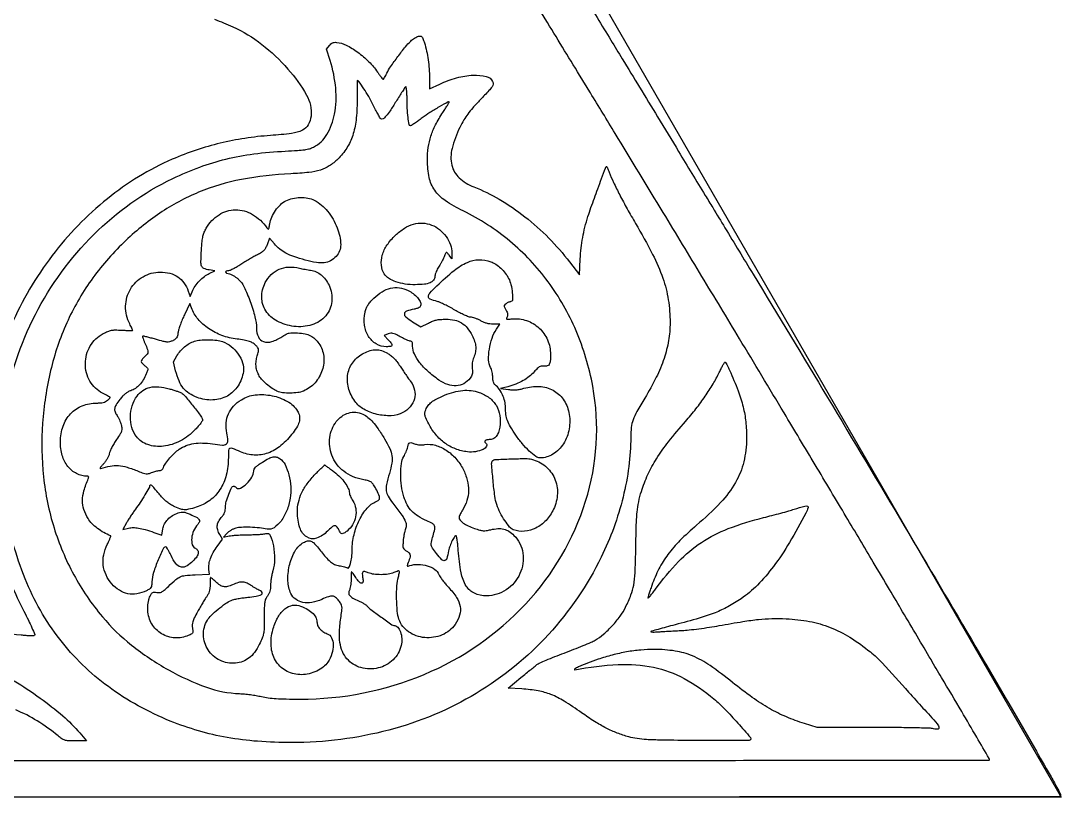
# Model space of a CAD drawing. Header units: millimetres. Extents: x 7 to 202, y 10 to 284.
# Drawn here: x 175.92 to 202.5, y 103.03 to 122.85 of the extents above; entities that cross this region are included whole.
import ezdxf

# ---------------------------------------------------------------- set-up
doc = ezdxf.new("R2010")
doc.units = ezdxf.units.MM
doc.layers.add('CUT', color=1, linetype='Continuous')
doc.layers.add('ENGRAVE', color=7, linetype='Continuous')

msp = doc.modelspace()

# ---------------------------------------------------------------- linework, layer by layer
at = {"layer": 'CUT'}
msp.add_lwpolyline([(157.5, 103.029), (180, 142), (202.5, 103.029)], close=True, dxfattribs=at)
at = {"layer": 'ENGRAVE', "extrusion": (0, 0, -1)}
for points in [[(-189.992, 124.001, -0.000042), (-190.29, 123.513, -0.000025), (-190.643, 122.934, -0.000025), (-190.995, 122.358, -0.000044), (-191.286, 121.881, 0.000239), (-191.728, 121.155, 0.000209), (-192.19, 120.397, 0.000173), (-192.727, 119.513, 0.000086), (-193.406, 118.394, -0.000146), (-193.596, 118.082, -0.000035), (-193.909, 117.566, -0.000036), (-194.269, 116.974, -0.000036), (-194.629, 116.381, 0.001339), (-196.533, 113.231, 0.001199), (-198.492, 109.953, 0.001243), (-200.32, 106.86, 0.002182), (-201.815, 104.291, 0.00082), (-202.218, 103.588, 0.007536), (-202.388, 103.28, 0.008813), (-202.482, 103.096, 0.320119), (-202.474, 103.051, 0.198651), (-202.452, 103.042, 0.000001), (-195.868, 103.035, 0.000156), (-188.621, 103.03, 0.000094), (-180.016, 103.029, 0.000074), (-168.147, 103.031, 0.00044)], [(-165.404, 103.968, -0.00011), (-172.075, 103.964, -0.000066), (-180, 103.963, -0.000096), (-187.925, 103.965, -0.00016), (-194.596, 103.97, -0.000001), (-200.658, 103.976, -0.413912), (-200.667, 103.985, -0.132328), (-200.658, 104.019, -0.000221), (-200.342, 104.562, -0.001503), (-199.959, 105.215, -0.000649), (-199.445, 106.084, 0.000206), (-199.174, 106.54, 0.000094), (-198.821, 107.137, 0.000093), (-198.449, 107.765, 0.000128), (-198.115, 108.33, -0.000985), (-197.698, 109.032, -0.00024), (-197.008, 110.189, -0.000246), (-196.215, 111.515, -0.000245), (-195.42, 112.841, -0.000317), (-194.282, 114.735, -0.000529), (-193.321, 116.327, -0.00051), (-192.334, 117.956, -0.00027), (-191.105, 119.976, -0.000486), (-190.472, 121.013, -0.000188), (-189.594, 122.448, -0.00019), (-188.708, 123.892, -0.000444)], [(-185.567, 128.953, -0.000048), (-183.185, 132.727, -0.000275)], [(-172.238, 127.344, -0.00001), (-172.609, 127.945, -0.00001), (-172.972, 128.533, -0.00001), (-173.283, 129.037, -0.000048)], [(-180.866, 122.89, 0.019726), (-181.334, 122.699, 0.057723), (-182.076, 122.251, 0.04839), (-182.746, 121.621, 0.051176), (-183.219, 120.956, 0.153933), (-183.334, 120.417, 0.104473), (-183.264, 120.196, 0.154425), (-183.117, 120.058, 0.079965), (-182.839, 119.976, 0.014354), (-182.3, 119.923, -0.020172), (-181.643, 119.851, -0.021938), (-181.013, 119.727, -0.022056), (-180.399, 119.55, -0.020863), (-179.791, 119.316, -0.06796), (-178.131, 118.309, -0.060029), (-176.721, 116.856, -0.05875), (-175.672, 115.077, -0.059608)], [(-175.497, 112.942, 0.078132), (-176.291, 115.35, 0.078261), (-177.785, 117.395, 0.083905), (-179.802, 118.825, 0.023778), (-180.491, 119.118, 0.028903), (-181.161, 119.322, 0.027874), (-181.871, 119.453, 0.019707), (-182.678, 119.524, -0.004335), (-182.989, 119.542, -0.018996), (-183.172, 119.561, -0.03218), (-183.297, 119.587, -0.050536), (-183.4, 119.627, -0.143549), (-183.738, 119.947, -0.085257), (-183.934, 120.47, -0.070554), (-183.966, 121.129, -0.053162), (-183.822, 121.84), (-183.732, 122.125), (-183.803, 122.218, 0.041548), (-183.844, 122.263, 0.082943), (-183.883, 122.29, 0.08381), (-183.929, 122.302, 0.043158), (-183.989, 122.302, 0.097789), (-184.231, 122.233, 0.038844), (-184.527, 122.052, 0.037766), (-184.814, 121.808, 0.048865), (-185.035, 121.543, -0.006755), (-185.083, 121.473, -0.010366), (-185.127, 121.414, -0.005172), (-185.166, 121.366, -0.212799), (-185.178, 121.36, -0.262009), (-185.188, 121.366, -0.009706), (-185.213, 121.405, -0.015415), (-185.242, 121.454, -0.009964), (-185.272, 121.513, 0.037212), (-185.369, 121.68, 0.009225), (-185.553, 121.938, 0.009349), (-185.747, 122.19, 0.034978), (-185.882, 122.336, 0.028833), (-185.928, 122.375, 0.023032), (-185.982, 122.411, 0.023588), (-186.035, 122.44, 0.052992), (-186.078, 122.456, 0.066832), (-186.132, 122.462, 0.204536), (-186.166, 122.446, 0.098906), (-186.192, 122.403, 0.010027), (-186.231, 122.288, 0.021031), (-186.287, 122.077, 0.018984), (-186.328, 121.855, 0.018488), (-186.353, 121.624, 0.017443), (-186.362, 121.388), (-186.362, 121.111), (-186.623, 121.236, 0.043945), (-187.055, 121.396, 0.055087), (-187.476, 121.463, 0.067578), (-187.811, 121.433, 0.234392), (-187.975, 121.3, 0.141875), (-187.985, 121.234, 0.116081), (-187.959, 121.168, 0.038705), (-187.88, 121.07, 0.003358), (-187.659, 120.837, -0.00865), (-187.465, 120.628, -0.023736), (-187.338, 120.472, -0.028024), (-187.239, 120.321, -0.016834), (-187.137, 120.131, -0.051411), (-186.937, 119.591, -0.12137), (-186.932, 119.165, -0.150116), (-187.121, 118.842, -0.095117), (-187.494, 118.611, 0.042743), (-188.144, 118.297, 0.032335), (-188.798, 117.85, 0.031371), (-189.411, 117.304, 0.033257), (-189.938, 116.696), (-190.19, 116.363), (-190.212, 116.768, 0.014158), (-190.236, 117.052, 0.016956), (-190.275, 117.318, 0.016956), (-190.332, 117.58, 0.014155), (-190.41, 117.855, 0.010672), (-190.487, 118.084, 0.001433), (-190.661, 118.562, 0.00026), (-190.856, 119.092, 0.09134), (-190.878, 119.128, 0.50964), (-190.886, 119.128, 0.014121), (-190.906, 119.093, 0.017947), (-190.928, 119.045, 0.009952), (-190.953, 118.985, -0.017447), (-191.064, 118.726, -0.008667), (-191.222, 118.406, -0.007965), (-191.412, 118.05, -0.006749), (-191.624, 117.68, 0.014324), (-192.062, 116.888, 0.03529), (-192.323, 116.278, 0.044422), (-192.462, 115.729, 0.03944), (-192.508, 115.142, 0.042517), (-192.469, 114.688, 0.038594), (-192.354, 114.231, 0.034245), (-192.155, 113.749, 0.022017), (-191.862, 113.22, -0.009167), (-191.658, 112.873, -0.041612), (-191.561, 112.661, -0.057612), (-191.516, 112.469, -0.029017), (-191.502, 112.221, 0.032627), (-191.453, 111.471, 0.027705), (-191.306, 110.691, 0.026983), (-191.068, 109.91, 0.026833), (-190.748, 109.157, 0.071448), (-189.4, 107.183, 0.072518), (-187.557, 105.68, 0.070977), (-185.325, 104.742, 0.064099), (-182.839, 104.422, 0.018678), (-181.971, 104.455, 0.025197), (-181.191, 104.553, 0.026588), (-180.46, 104.723, 0.025278), (-179.738, 104.972, 0.062203), (-178.156, 105.851, 0.070724), (-176.915, 107.061, 0.068517), (-176.033, 108.602, 0.053537), (-175.506, 110.46, 0.083186)], [(-175.672, 108.469, -0.014965), (-176, 107.777, 0.005353), (-176.113, 107.549, 0.008682), (-176.204, 107.352, 0.003118), (-176.277, 107.184, 0.312082), (-176.273, 107.16, 0.188618), (-176.249, 107.15, 0.008369), (-176.16, 107.15, 0.013133), (-176.053, 107.154, 0.008912), (-175.93, 107.165, 0.070236), (-174.1, 107.619, 0.061959)], [(-175.747, 106.003, 0.020521), (-176.414, 105.561, 0.021789), (-176.992, 105.104, 0.037712), (-177.424, 104.669), (-177.597, 104.467), (-177.31, 104.467, 0.009428), (-177.132, 104.47, 0.060611), (-177.043, 104.484, 0.08071), (-176.971, 104.518, 0.023504), (-176.873, 104.592, -0.035731), (-176.34, 104.976, -0.042965), (-175.789, 105.255, -0.045485)]]:
    msp.add_lwpolyline(points, format="xyb", dxfattribs=at)
for points in [[(-184.511, 120.811, 0.027318), (-184.484, 120.313, 0.052553), (-184.399, 119.923, 0.061975), (-184.247, 119.603, 0.057604), (-184.018, 119.322, 0.048761), (-183.8, 119.147, 0.069227), (-183.576, 119.041, 0.050397), (-183.281, 118.981, 0.014695), (-182.819, 118.948, -0.036866), (-181.558, 118.801, -0.050176), (-180.461, 118.473, -0.051671), (-179.475, 117.943, -0.042622), (-178.549, 117.191, -0.046368), (-177.715, 116.224, -0.049133), (-177.093, 115.137, -0.047812), (-176.682, 113.923, -0.039917), (-176.477, 112.577, -0.044374), (-176.5, 111.209, -0.048448), (-176.768, 109.909, -0.049477), (-177.274, 108.708, -0.050224), (-178.003, 107.636, -0.050782), (-178.75, 106.911, -0.039812), (-179.689, 106.282, -0.041088), (-180.663, 105.837, -0.077448), (-181.51, 105.673, 0.015411), (-181.634, 105.664, 0.008491), (-181.784, 105.647, 0.008458), (-181.937, 105.624, 0.013418), (-182.067, 105.598, -0.022272), (-182.243, 105.567, -0.016131), (-182.442, 105.547, -0.011749), (-182.696, 105.536, -0.004342), (-183.055, 105.532, -0.099708), (-186.224, 106.163, -0.106208), (-188.82, 107.966, -0.112202), (-190.35, 110.585, -0.122451), (-190.532, 113.522, -0.054913), (-190.107, 114.937, -0.058797), (-189.391, 116.19, -0.059802), (-188.415, 117.225, -0.060376), (-187.225, 117.996, 0.034244), (-186.764, 118.262, 0.091308), (-186.494, 118.526, 0.103089), (-186.354, 118.848, 0.051482), (-186.308, 119.293, 0.033202), (-186.331, 119.619, 0.044722), (-186.396, 119.908, 0.04206), (-186.516, 120.194, 0.025056), (-186.703, 120.512, -0.002286), (-186.765, 120.608, -0.003605), (-186.817, 120.69, -0.000946), (-186.862, 120.763, -0.13934), (-186.865, 120.772, -0.572785), (-186.842, 120.786, -0.004178), (-186.608, 120.652, -0.011226), (-186.371, 120.507, -0.018371), (-186.178, 120.373, 0.006734), (-186.074, 120.297, 0.009742), (-185.979, 120.232, 0.005875), (-185.899, 120.181, 0.13979), (-185.873, 120.173, 0.365444), (-185.839, 120.202, 0.012809), (-185.812, 120.387, 0.018398), (-185.793, 120.621, 0.011128), (-185.787, 120.9, -0.010332), (-185.784, 121.009, -0.020177), (-185.777, 121.096, -0.019128), (-185.767, 121.158, -0.522469), (-185.754, 121.164, -0.104509), (-185.735, 121.145, -0.002804), (-185.668, 121.047, -0.00573), (-185.591, 120.929, -0.003879), (-185.507, 120.793, 0.007778), (-185.353, 120.552, 0.032251), (-185.249, 120.415, 0.06021), (-185.174, 120.346, 0.320425), (-185.121, 120.346, 0.106454), (-185.101, 120.368, 0.004066), (-185.046, 120.464, 0.007133), (-184.984, 120.58, 0.004949), (-184.916, 120.713, -0.015679), (-184.808, 120.915, -0.013813), (-184.683, 121.119, -0.006598), (-184.56, 121.301, -0.246222), (-184.517, 121.324, -0.410398), (-184.515, 121.321, -0.000152), (-184.513, 121.173, -0.001943), (-184.511, 121.008, -0.001165)], [(-183.417, 118.27, 0.101889), (-183.758, 117.988, 0.076411), (-184.004, 117.565, 0.085384), (-184.092, 117.136, 0.201683), (-183.978, 116.837, 0.075095), (-183.833, 116.725, 0.096982), (-183.673, 116.673, 0.072191), (-183.471, 116.678, 0.02543), (-183.187, 116.741, 0.015745), (-182.899, 116.831, 0.037619), (-182.693, 116.92, 0.047928), (-182.535, 117.023, 0.047203), (-182.398, 117.155), (-182.275, 117.299), (-182.212, 117.136, 0.031598), (-182.171, 117.046, 0.069365), (-182.127, 116.985, 0.062592), (-182.065, 116.935, 0.021867), (-181.964, 116.879, -0.011843), (-181.877, 116.833, -0.005337), (-181.764, 116.767, -0.005281), (-181.646, 116.696, -0.007178), (-181.541, 116.629, 0.013455), (-181.444, 116.569, 0.016403), (-181.35, 116.518, 0.015017), (-181.269, 116.48, 0.101393), (-181.226, 116.471, -0.068076), (-181.167, 116.463, -0.413383), (-181.153, 116.439, -0.234605), (-181.179, 116.409, -0.045587), (-181.249, 116.389, 0.061995), (-181.296, 116.373, 0.022595), (-181.359, 116.34, 0.021995), (-181.424, 116.297, 0.024501), (-181.484, 116.249, 0.103394), (-181.622, 116.064, 0.021672), (-181.778, 115.688, 0.02344), (-181.903, 115.29, 0.064217), (-181.941, 114.998, -0.110424), (-181.99, 114.779, -0.20602), (-182.123, 114.661, -0.159602), (-182.331, 114.661, -0.063992), (-182.59, 114.784, 0.018814), (-182.699, 114.848, 0.063284), (-182.776, 114.878, 0.060872), (-182.86, 114.888, 0.016513), (-182.993, 114.883, 0.031007), (-183.183, 114.859, 0.068282), (-183.322, 114.812, 0.076368), (-183.433, 114.733, 0.047664), (-183.536, 114.612, 0.125283), (-183.658, 114.29, 0.107868), (-183.622, 113.93, 0.104558), (-183.436, 113.608, 0.110928), (-183.139, 113.398, 0.066691), (-182.995, 113.359, 0.031096), (-182.801, 113.346, 0.031076), (-182.607, 113.357, 0.069255), (-182.465, 113.395, 0.057285), (-182.343, 113.463, 0.025136), (-182.199, 113.578, 0.024795), (-182.069, 113.705, 0.070438), (-181.998, 113.809, 0.044434), (-181.951, 113.927, 0.05327), (-181.929, 114.045, 0.052088), (-181.933, 114.167, 0.039728), (-181.961, 114.298, -0.011407), (-181.991, 114.406, -0.086443), (-181.995, 114.458, -0.128149), (-181.979, 114.5, -0.036557), (-181.936, 114.554, -0.068442), (-181.858, 114.617, -0.051433), (-181.759, 114.664, -0.038567), (-181.626, 114.699, -0.016379), (-181.444, 114.727, 0.058279), (-181.059, 114.818, 0.062044), (-180.716, 114.995, 0.066621), (-180.447, 115.237, 0.089993), (-180.283, 115.519), (-180.24, 115.636), (-180.101, 115.347, -0.013602), (-180.046, 115.225, -0.012515), (-179.996, 115.096, -0.012624), (-179.957, 114.98, -0.039837), (-179.939, 114.899, 0.02507), (-179.923, 114.812, 0.084514), (-179.9, 114.759, 0.097816), (-179.863, 114.72, 0.04054), (-179.8, 114.684, 0.048981), (-179.722, 114.656, 0.082652), (-179.653, 114.65, 0.043841), (-179.56, 114.666, 0.005742), (-179.365, 114.719, -0.004613), (-179.243, 114.753, -0.007349), (-179.137, 114.78, -0.002496), (-179.046, 114.801, -0.248124), (-179.034, 114.797, -0.283841), (-179.031, 114.786, -0.007534), (-179.046, 114.736, -0.013598), (-179.068, 114.675, -0.008615), (-179.097, 114.606, 0.011085), (-179.156, 114.458, 0.10061), (-179.167, 114.39, 0.163192), (-179.147, 114.338, 0.042241), (-179.083, 114.272, -0.03606), (-179.017, 114.205, -0.183808), (-178.999, 114.157, -0.185597), (-179.018, 114.109, -0.036874), (-179.087, 114.045, 0.024378), (-179.143, 113.996, 0.156378), (-179.161, 113.963, 0.129764), (-179.158, 113.923, 0.014824), (-179.125, 113.837, 0.036753), (-179.047, 113.683, 0.049801), (-178.953, 113.557, 0.055852), (-178.846, 113.465, 0.071579), (-178.73, 113.407, -0.043774), (-178.653, 113.373, -0.04442), (-178.584, 113.327, -0.039068), (-178.516, 113.265, -0.022973), (-178.446, 113.18, -0.024097), (-178.353, 113.046, -0.097681), (-178.319, 112.953, -0.133745), (-178.327, 112.87, -0.062672), (-178.379, 112.775, 0.032477), (-178.407, 112.728, 0.016182), (-178.438, 112.666, 0.015991), (-178.465, 112.599, 0.022639), (-178.485, 112.538, 0.038959), (-178.503, 112.447, 0.106393), (-178.496, 112.383, 0.063837), (-178.462, 112.309, 0.007901), (-178.364, 112.16, -0.016154), (-178.301, 112.061, -0.015851), (-178.244, 111.957, -0.015946), (-178.2, 111.863, -0.056229), (-178.181, 111.799, 0.057604), (-178.163, 111.74, 0.02788), (-178.127, 111.669, 0.026705), (-178.08, 111.597, 0.02981), (-178.028, 111.533, -0.010423), (-177.973, 111.472, -0.053177), (-177.947, 111.434, -0.335766), (-177.95, 111.42, -0.284837), (-177.965, 111.417, 0.038636), (-178.204, 111.481, 0.063404), (-178.413, 111.494, 0.055977), (-178.635, 111.453, 0.023735), (-178.922, 111.352, -0.010035), (-179.053, 111.302, -0.059907), (-179.125, 111.285, -0.089131), (-179.185, 111.29, -0.036685), (-179.263, 111.316, 0.018556), (-179.316, 111.336, 0.016422), (-179.372, 111.352, 0.016718), (-179.424, 111.364, 0.047289), (-179.461, 111.368, -0.090327), (-179.492, 111.373, -0.073982), (-179.523, 111.39, -0.070061), (-179.548, 111.416, -0.066877), (-179.566, 111.448, 0.061609), (-179.624, 111.558, 0.025048), (-179.729, 111.692, 0.025068), (-179.852, 111.819, 0.04054), (-179.969, 111.914, 0.056977), (-180.145, 112.005, 0.052201), (-180.341, 112.058, 0.046672), (-180.565, 112.072, 0.031384), (-180.819, 112.049, -0.018184), (-181.072, 112.019, -0.1844), (-181.172, 112.048, -0.250388), (-181.21, 112.13, -0.03398), (-181.186, 112.326, 0.066139), (-181.169, 112.585, 0.085157), (-181.226, 112.816, 0.085354), (-181.356, 113.014, 0.066787), (-181.556, 113.178, 0.112155), (-181.911, 113.3, 0.076697), (-182.338, 113.28, 0.078171), (-182.731, 113.134, 0.127169), (-182.987, 112.889, 0.086029), (-183.037, 112.766, 0.102923), (-183.037, 112.641, 0.078958), (-182.985, 112.501, 0.032327), (-182.874, 112.332, 0.056854), (-182.567, 112.007, 0.088728), (-182.234, 111.816, 0.099967), (-181.886, 111.765, 0.091072), (-181.532, 111.849, -0.010761), (-181.329, 111.934, -0.209431), (-181.262, 111.931, -0.268527), (-181.228, 111.881, -0.017299), (-181.222, 111.699, 0.060407), (-181.168, 111.253, 0.083511), (-181.008, 110.883, 0.090309), (-180.749, 110.607, 0.084289), (-180.402, 110.432, 0.016456), (-180.208, 110.379, 0.070999), (-180.09, 110.368, 0.079098), (-179.979, 110.392, 0.023371), (-179.82, 110.461, 0.03041), (-179.721, 110.518, 0.030655), (-179.629, 110.587, 0.028477), (-179.54, 110.671, 0.020159), (-179.451, 110.774, -0.008332), (-179.336, 110.913, -0.04238), (-179.265, 110.983, -0.186374), (-179.228, 110.996, -0.401927), (-179.209, 110.976, 0.13116), (-179.194, 110.918, 0.006291), (-179.091, 110.745, 0.010844), (-178.971, 110.557, 0.011809), (-178.846, 110.379, -0.00914), (-178.788, 110.298, -0.006047), (-178.725, 110.203, -0.006086), (-178.666, 110.109, -0.011749), (-178.621, 110.033), (-178.529, 109.866), (-178.671, 109.898, 0.055323), (-178.794, 109.912, 0.040856), (-178.93, 109.901, 0.030262), (-179.098, 109.862, 0.012142), (-179.322, 109.791), (-179.526, 109.721), (-179.549, 109.877, 0.08441), (-179.591, 110.006, 0.069183), (-179.676, 110.123, 0.064706), (-179.796, 110.22, 0.057959), (-179.941, 110.287, 0.036482), (-180.016, 110.306, 0.072556), (-180.077, 110.308, 0.056934), (-180.145, 110.292, 0.015492), (-180.248, 110.251, 0.018295), (-180.405, 110.177, 0.114898), (-180.472, 110.12, 0.24648), (-180.481, 110.061, 0.105354), (-180.439, 109.992, -0.086609), (-180.335, 109.833, -0.077626), (-180.286, 109.642, -0.092605), (-180.301, 109.475, -0.221307), (-180.38, 109.383, 0.164965), (-180.441, 109.325, 0.190596), (-180.45, 109.246, 0.106027), (-180.397, 109.144, 0.035977), (-180.282, 109.022, 0.069757), (-180.125, 108.915, 0.198804), (-179.996, 108.906, 0.160288), (-179.879, 108.993, 0.04244), (-179.76, 109.197, -0.007799), (-179.722, 109.273, -0.010771), (-179.686, 109.34, -0.007605), (-179.654, 109.394, -0.118125), (-179.639, 109.41, -0.44236), (-179.566, 109.389, -0.015223), (-179.429, 109.088, -0.023291), (-179.311, 108.766, -0.065583), (-179.27, 108.531, 0.02155), (-179.262, 108.433, 0.10686), (-179.243, 108.381, 0.114532), (-179.206, 108.344, 0.026451), (-179.127, 108.3, 0.071329), (-178.886, 108.222, 0.091638), (-178.654, 108.225, 0.091801), (-178.438, 108.311, 0.071845), (-178.246, 108.475, 0.071939), (-178.097, 108.702, 0.080275), (-178.026, 108.954, 0.078968), (-178.038, 109.219, 0.066723), (-178.13, 109.484, -0.010891), (-178.169, 109.566, -0.018377), (-178.198, 109.637, -0.012955), (-178.217, 109.693, -0.399934), (-178.211, 109.706, 0.042267), (-178.044, 109.783, 0.03408), (-177.879, 109.892, 0.035018), (-177.737, 110.017, 0.058585), (-177.639, 110.143, 0.057182), (-177.532, 110.376, 0.080271), (-177.497, 110.602, 0.069244), (-177.533, 110.852, 0.032066), (-177.644, 111.161, -0.043353), (-177.653, 111.189, -0.141988), (-177.653, 111.208, -0.208291), (-177.642, 111.22, -0.104797), (-177.623, 111.224, 0.115718), (-177.346, 111.29, 0.11042), (-177.122, 111.473, 0.097554), (-176.978, 111.755, 0.072024), (-176.931, 112.104, 0.081054), (-177.001, 112.503, 0.1056), (-177.193, 112.82, 0.110131), (-177.49, 113.022, 0.094549), (-177.862, 113.093, -0.021736), (-177.953, 113.097, -0.039776), (-178.026, 113.109, -0.048246), (-178.086, 113.13, -0.060689), (-178.136, 113.162, -0.017886), (-178.167, 113.189, -0.031766), (-178.191, 113.214, -0.036767), (-178.205, 113.234, -0.400281), (-178.203, 113.242, -0.027203), (-178.19, 113.25, -0.000994), (-178.138, 113.277, -0.001815), (-178.077, 113.308, -0.001272), (-178.009, 113.343, 0.14735), (-177.685, 113.65, 0.132887), (-177.569, 114.098, 0.13064), (-177.693, 114.549, 0.140429), (-178.023, 114.865, 0.019419), (-178.144, 114.923, 0.055666), (-178.234, 114.95, 0.048034), (-178.334, 114.958, 0.011721), (-178.499, 114.953, -0.004515), (-178.606, 114.948, -0.00755), (-178.696, 114.946, -0.002281), (-178.773, 114.946, -0.413627), (-178.778, 114.951, -0.107561), (-178.776, 114.961, -0.002246), (-178.756, 115.004, -0.005125), (-178.731, 115.055, -0.003416), (-178.702, 115.113, 0.122995), (-178.598, 115.565, 0.129328), (-178.721, 116.002, 0.131358), (-179.042, 116.318, 0.128828), (-179.48, 116.435, 0.061912), (-179.73, 116.405, 0.088296), (-179.933, 116.314, 0.0911), (-180.088, 116.161, 0.070192), (-180.196, 115.949), (-180.244, 115.809), (-180.297, 115.936, 0.052357), (-180.373, 116.074, 0.037866), (-180.483, 116.211, 0.038378), (-180.61, 116.326, 0.062052), (-180.736, 116.401), (-180.881, 116.464), (-180.729, 116.49, 0.056196), (-180.598, 116.528, 0.205697), (-180.54, 116.588, 0.099603), (-180.521, 116.701, 0.008518), (-180.535, 116.996, 0.007434), (-180.553, 117.218, 0.029836), (-180.574, 117.352, 0.044183), (-180.606, 117.455, 0.034648), (-180.658, 117.559, 0.116275), (-180.984, 117.901, 0.143558), (-181.404, 118.027, 0.137589), (-181.839, 117.909, 0.103351), (-182.205, 117.57, -0.04587), (-182.234, 117.537, -0.449599), (-182.251, 117.538, -0.119781), (-182.263, 117.566, -0.005795), (-182.279, 117.668, 0.066211), (-182.329, 117.839, 0.049557), (-182.425, 118.009, 0.049834), (-182.551, 118.156, 0.069617), (-182.692, 118.257, 0.068382), (-182.86, 118.318, 0.048131), (-183.06, 118.341, 0.048675), (-183.257, 118.325, 0.077297)], [(-186.415, 117.638, 0.078575), (-186.615, 117.523, 0.066528), (-186.784, 117.346, 0.067853), (-186.897, 117.135, 0.089355), (-186.935, 116.921), (-186.935, 116.777), (-186.867, 116.866, -0.020965), (-186.815, 116.928, -0.333152), (-186.79, 116.933, -0.181163), (-186.767, 116.909, -0.007114), (-186.721, 116.795, 0.021021), (-186.696, 116.739, 0.012536), (-186.663, 116.674, 0.012538), (-186.626, 116.612, 0.021158), (-186.591, 116.561, -0.040114), (-186.56, 116.511, -0.026049), (-186.531, 116.448, -0.02618), (-186.51, 116.384, -0.044328), (-186.499, 116.328, 0.138429), (-186.462, 116.229, 0.131989), (-186.377, 116.164, 0.076544), (-186.231, 116.126, 0.022031), (-185.997, 116.114, 0.037513), (-185.736, 116.131, 0.048833), (-185.503, 116.188, 0.05668), (-185.318, 116.277, 0.113327), (-185.205, 116.391, 0.117345), (-185.131, 116.613, 0.092907), (-185.155, 116.866, 0.078799), (-185.278, 117.128, 0.055731), (-185.49, 117.376, 0.047076), (-185.722, 117.555, 0.072007), (-185.955, 117.659, 0.08095), (-186.186, 117.686, 0.079479)], [(-187.925, 116.701, 0.057951), (-188.055, 116.636, 0.041962), (-188.182, 116.536, 0.040771), (-188.296, 116.411, 0.045524), (-188.383, 116.275, 0.061441), (-188.441, 116.115, 0.033324), (-188.475, 115.909, 0.027948), (-188.483, 115.723, 0.409882), (-188.44, 115.681, -0.071175), (-188.415, 115.677, -0.028563), (-188.383, 115.666, -0.027556), (-188.349, 115.649, -0.031226), (-188.319, 115.629, -0.034049), (-188.278, 115.595, -0.194557), (-188.267, 115.57, -0.129484), (-188.274, 115.539, -0.01218), (-188.313, 115.468, 0.027404), (-188.342, 115.413, 0.06545), (-188.355, 115.368, 0.08497), (-188.355, 115.329, 0.078304), (-188.342, 115.291, -0.068089), (-188.328, 115.254, -0.372425), (-188.338, 115.237, -0.108761), (-188.372, 115.232, -0.006666), (-188.475, 115.241, 0.106235), (-188.843, 115.198, 0.105316), (-189.161, 115.008, 0.104437), (-189.377, 114.703, 0.102811), (-189.452, 114.335, 0.01822), (-189.446, 114.163, 0.111117), (-189.42, 114.078, 0.205273), (-189.368, 114.039, 0.087073), (-189.28, 114.032, -0.061615), (-189.216, 114.031, -0.097307), (-189.165, 114.013, -0.066707), (-189.112, 113.972, -0.016695), (-189.037, 113.89, 0.049168), (-188.911, 113.77, 0.037763), (-188.753, 113.664, 0.035335), (-188.569, 113.576, 0.030893), (-188.366, 113.51), (-188.179, 113.462), (-188.382, 113.437, -0.022281), (-188.485, 113.429, -0.028413), (-188.581, 113.431, -0.028764), (-188.675, 113.444, -0.023808), (-188.774, 113.468, 0.084119), (-189.169, 113.516, 0.111789), (-189.517, 113.42, 0.117972), (-189.777, 113.189, 0.101362), (-189.922, 112.852, 0.093513), (-189.929, 112.434, 0.09993), (-189.782, 112.053, 0.111073), (-189.515, 111.787, 0.141341), (-189.183, 111.691, 0.162514), (-189.076, 111.727, 0.027983), (-188.91, 111.866, 0.028594), (-188.731, 112.056, 0.024772), (-188.566, 112.273, 0.016127), (-188.429, 112.486, 0.045518), (-188.353, 112.646, 0.05505), (-188.315, 112.798, 0.033671), (-188.303, 112.983, -0.059575), (-188.284, 113.14, -0.048402), (-188.228, 113.3, -0.048847), (-188.144, 113.444, -0.064191), (-188.039, 113.555, 0.09281), (-188.014, 113.585, 0.051932), (-187.995, 113.629, 0.044531), (-187.983, 113.684, 0.03186), (-187.979, 113.746, -0.033949), (-187.975, 113.808, -0.022479), (-187.962, 113.879, -0.022648), (-187.943, 113.946, -0.040279), (-187.921, 114, 0.114548), (-187.872, 114.19, 0.042809), (-187.89, 114.467, 0.042445), (-187.959, 114.753, 0.069227), (-188.069, 114.975), (-188.157, 115.106), (-187.987, 115.106, 0.032718), (-187.903, 115.112, 0.033894), (-187.821, 115.128, 0.033286), (-187.74, 115.156, 0.029342), (-187.661, 115.196, -0.023151), (-187.594, 115.23, -0.021341), (-187.523, 115.259, -0.021886), (-187.457, 115.279, -0.063552), (-187.409, 115.285, 0.092191), (-187.355, 115.295, 0.013784), (-187.252, 115.338, 0.015101), (-187.133, 115.397, 0.012509), (-187.009, 115.466, -0.009984), (-186.881, 115.537, -0.009934), (-186.751, 115.604, -0.009824), (-186.635, 115.658, -0.037882), (-186.56, 115.685, 0.030924), (-186.377, 115.746, 0.29908), (-186.333, 115.81, 0.194719), (-186.366, 115.898, 0.014304), (-186.551, 116.086, 0.020427), (-186.993, 116.478, 0.065858), (-187.328, 116.684, 0.099242), (-187.622, 116.751, 0.094432)], [(-183.037, 116.537, -0.007718), (-183.103, 116.522, -0.004601), (-183.181, 116.507, -0.004604), (-183.259, 116.493, -0.007945), (-183.325, 116.483, 0.072108), (-183.467, 116.443, 0.065925), (-183.596, 116.362, 0.061737), (-183.707, 116.246, 0.050789), (-183.795, 116.098, 0.134102), (-183.866, 115.686, 0.153902), (-183.71, 115.32, 0.141594), (-183.358, 115.089, 0.108365), (-182.898, 115.05, 0.086679), (-182.469, 115.185, 0.128805), (-182.179, 115.447, 0.145145), (-182.075, 115.793, 0.122123), (-182.166, 116.166, 0.078758), (-182.319, 116.373, 0.0933), (-182.522, 116.508, 0.090334), (-182.765, 116.563, 0.069005)], [(-185.814, 115.964, 0.04702), (-185.943, 115.885, 0.050046), (-186.051, 115.784, 0.055998), (-186.124, 115.681, 0.162173), (-186.139, 115.596, 0.109171), (-186.125, 115.558, 0.110321), (-186.096, 115.53, 0.06955), (-186.047, 115.508, 0.020601), (-185.966, 115.489, -0.032177), (-185.773, 115.439, -0.291029), (-185.72, 115.374, -0.260457), (-185.754, 115.292, -0.027437), (-185.929, 115.169), (-186.143, 115.035), (-186.332, 115.133, 0.023525), (-186.44, 115.183, 0.042312), (-186.534, 115.212, 0.038191), (-186.638, 115.227, 0.015669), (-186.78, 115.231, 0.052269), (-187.005, 115.208, 0.085629), (-187.183, 115.137, 0.085656), (-187.326, 115.01, 0.052331), (-187.449, 114.82, 0.034579), (-187.515, 114.664, 0.064618), (-187.543, 114.529, 0.069832), (-187.534, 114.399, 0.047494), (-187.49, 114.257, -0.033547), (-187.467, 114.188, -0.03346), (-187.452, 114.116, -0.03333), (-187.448, 114.043, -0.032711), (-187.453, 113.969, 0.026176), (-187.46, 113.889, 0.061637), (-187.454, 113.83, 0.070101), (-187.435, 113.779, 0.042994), (-187.4, 113.724, 0.098788), (-187.239, 113.587, 0.114326), (-187.046, 113.531, 0.10135), (-186.829, 113.563, 0.064111), (-186.602, 113.68, 0.029867), (-186.318, 113.903, 0.046859), (-186.107, 114.128, 0.057077), (-185.974, 114.347, 0.108162), (-185.931, 114.547, -0.024407), (-185.928, 114.607, -0.080178), (-185.918, 114.645, -0.139461), (-185.9, 114.666, -0.150852), (-185.874, 114.674, 0.089819), (-185.841, 114.68, 0.011603), (-185.774, 114.707, 0.013233), (-185.696, 114.743, 0.010693), (-185.613, 114.786, -0.011136), (-185.495, 114.847, -0.057853), (-185.426, 114.872, -0.093237), (-185.37, 114.874, -0.056748), (-185.305, 114.856), (-185.2, 114.815), (-185.314, 114.698, 0.023905), (-185.392, 114.609, 0.254976), (-185.4, 114.564, 0.290341), (-185.366, 114.537, 0.029024), (-185.258, 114.53, 0.134196), (-185.001, 114.601, 0.121551), (-184.804, 114.794, 0.106645), (-184.702, 115.08, 0.084672), (-184.716, 115.409, 0.035533), (-184.744, 115.506, 0.050101), (-184.783, 115.587, 0.042009), (-184.843, 115.669, 0.017184), (-184.938, 115.769, 0.057826), (-185.148, 115.935, 0.083283), (-185.368, 116.024, 0.090006), (-185.591, 116.033, 0.080044)], [(-181.073, 114.661, 0.082564), (-181.293, 114.537, 0.071471), (-181.474, 114.344, 0.074998), (-181.586, 114.118, 0.111825), (-181.605, 113.899, 0.108233), (-181.469, 113.53, 0.123864), (-181.197, 113.272, 0.120115), (-180.828, 113.17, 0.097869), (-180.422, 113.236, 0.055169), (-180.221, 113.338, 0.078643), (-180.072, 113.472, 0.070534), (-179.962, 113.657, 0.035809), (-179.876, 113.914), (-179.817, 114.141), (-179.909, 114.298, 0.04294), (-179.996, 114.422, 0.044064), (-180.103, 114.527, 0.044801), (-180.224, 114.611, 0.047722), (-180.356, 114.669, 0.061551), (-180.502, 114.699, 0.022194), (-180.715, 114.706, 0.022185), (-180.928, 114.694, 0.06181)], [(-185.287, 114.365, 0.038398), (-185.372, 114.309, 0.034934), (-185.45, 114.239, 0.030251), (-185.527, 114.149, 0.017748), (-185.608, 114.033, -0.003979), (-185.677, 113.93, -0.003012), (-185.753, 113.818, -0.003045), (-185.827, 113.713, -0.00707), (-185.883, 113.636, 0.107617), (-185.98, 113.425, 0.118289), (-185.976, 113.201, 0.114575), (-185.87, 112.998, 0.096405), (-185.679, 112.848, 0.109592), (-185.381, 112.769, 0.068441), (-185.021, 112.804, 0.068445), (-184.684, 112.935, 0.109647), (-184.453, 113.139, 0.091568), (-184.29, 113.483, 0.112229), (-184.276, 113.838, 0.119139), (-184.416, 114.148, 0.11267), (-184.684, 114.368, 0.043335), (-184.847, 114.432, 0.073471), (-184.993, 114.453, 0.076127), (-185.135, 114.431, 0.050007)], [(-194.028, 113.928, 0.013611), (-194.244, 113.406, 0.029796), (-194.374, 112.994, 0.034931), (-194.442, 112.613, 0.027611), (-194.463, 112.194, 0.058027), (-194.39, 111.592, 0.071718), (-194.181, 111.067, 0.059343), (-193.797, 110.552, 0.026624), (-193.182, 109.97, -0.020215), (-192.76, 109.581, -0.036516), (-192.453, 109.225, -0.040828), (-192.224, 108.858, -0.034183), (-192.042, 108.436, -0.004399), (-192, 108.315, -0.007084), (-191.967, 108.211, -0.002213), (-191.941, 108.121, -0.274047), (-191.944, 108.11, -0.438438), (-191.952, 108.11, -0.00329), (-192.004, 108.172, -0.009037), (-192.064, 108.248, -0.005358), (-192.133, 108.34, 0.032465), (-192.723, 109.043, 0.056052), (-193.308, 109.533, 0.055092), (-193.995, 109.885, 0.030241), (-194.898, 110.168, -0.002948), (-195.111, 110.223, -0.002503), (-195.336, 110.282, -0.002523), (-195.54, 110.339, -0.007096), (-195.682, 110.381, 0.004636), (-195.952, 110.463, 0.156127), (-196.019, 110.461, 0.428574), (-196.037, 110.422, 0.021341), (-195.972, 110.28, 0.017401), (-195.559, 109.531, 0.027163), (-195.148, 108.92, 0.031804), (-194.737, 108.442, 0.050869), (-194.323, 108.097, 0.023406), (-193.986, 107.892, 0.030808), (-193.66, 107.739, 0.023302), (-193.254, 107.6, 0.007432), (-192.638, 107.431, -0.002014), (-192.405, 107.369, -0.003179), (-192.205, 107.314, -0.000797), (-192.031, 107.265, -0.127611), (-192.013, 107.255, -0.64774), (-192.016, 107.248, -0.011254), (-192.068, 107.246, -0.013576), (-192.137, 107.247, -0.007114), (-192.224, 107.252, 0.002435), (-192.337, 107.26, 0.000975), (-192.492, 107.269, 0.000965), (-192.659, 107.278, 0.001218), (-192.813, 107.286, -0.014864), (-192.992, 107.3, -0.005578), (-193.242, 107.33, -0.00552), (-193.513, 107.368, -0.006676), (-193.766, 107.41, 0.004502), (-194.37, 107.514, 0.014929), (-194.77, 107.567, 0.020093), (-195.104, 107.587, 0.015207), (-195.472, 107.584, 0.036141), (-196.071, 107.516, 0.047643), (-196.599, 107.364, 0.046079), (-197.102, 107.111, 0.030861), (-197.627, 106.736, 0.035463), (-197.925, 106.456, 0.00331), (-198.603, 105.713, 0.000935), (-199.334, 104.898, 0.184423), (-199.373, 104.797, 0.163482), (-199.365, 104.774, 0.195916), (-199.346, 104.763, 0.079749), (-199.308, 104.763, 0.014046), (-199.238, 104.777, -0.049987), (-199.14, 104.789, -0.001483), (-198.726, 104.799, -0.002947), (-198.237, 104.806, -0.002028), (-197.684, 104.808), (-196.264, 104.808), (-195.94, 104.908, 0.026341), (-195.478, 105.078, 0.028752), (-195.049, 105.292, 0.025541), (-194.608, 105.575, 0.014559), (-194.104, 105.959, -0.019305), (-193.529, 106.388, -0.050983), (-193.079, 106.635, -0.060914), (-192.638, 106.76, -0.038617), (-192.105, 106.802, -0.023533), (-191.758, 106.786, -0.020454), (-191.398, 106.738, -0.019884), (-191.031, 106.658, -0.01915), (-190.668, 106.549, -0.009148), (-190.4, 106.451, -0.013647), (-190.169, 106.355, -0.040261), (-190.068, 106.3, -0.820474), (-190.075, 106.283, 0.034766), (-191.181, 106.416, 0.064429), (-192.082, 106.346, 0.071719), (-192.87, 106.058, 0.05443), (-193.628, 105.537, 0.021926), (-193.906, 105.277, 0.010724), (-194.237, 104.922, 0.003258), (-194.564, 104.551, 0.394182), (-194.562, 104.493, 0.194788), (-194.53, 104.479, 0.000832), (-194.142, 104.474, 0.003711), (-193.689, 104.472, 0.00203), (-193.132, 104.475, 0.00118), (-192.286, 104.486, 0.009971), (-191.904, 104.499, 0.022256), (-191.664, 104.523, 0.031188), (-191.452, 104.568, 0.025363), (-191.158, 104.665, 0.025685), (-190.876, 104.791, 0.022771), (-190.58, 104.96, 0.013485), (-190.244, 105.186, -0.015577), (-189.798, 105.482, -0.04408), (-189.465, 105.65, -0.051426), (-189.137, 105.743, -0.028028), (-188.722, 105.793), (-188.368, 105.814), (-188.698, 106.084, -0.000004), (-188.831, 106.192, -0.000005), (-188.955, 106.293, -0.000005), (-189.059, 106.378, -0.000037), (-189.107, 106.417, 0.067633), (-189.164, 106.452, 0.004322), (-189.343, 106.529, 0.006268), (-189.56, 106.617, 0.00462), (-189.802, 106.709, -0.004774), (-190.05, 106.804, -0.00535), (-190.288, 106.9, -0.004939), (-190.489, 106.985, -0.028352), (-190.592, 107.038, -0.045474), (-190.808, 107.192, -0.028921), (-191.032, 107.407, -0.028831), (-191.23, 107.648, -0.043307), (-191.371, 107.881, -0.021975), (-191.508, 108.194, -0.04727), (-191.579, 108.446, -0.034259), (-191.614, 108.754, -0.007069), (-191.63, 109.301, 0.003279), (-191.644, 109.945, 0.016393), (-191.666, 110.305, 0.02733), (-191.706, 110.57, 0.025107), (-191.775, 110.836, 0.032653), (-191.941, 111.265, 0.031968), (-192.162, 111.671, 0.026625), (-192.469, 112.106, 0.013199), (-192.902, 112.625, -0.013767), (-193.169, 112.946, -0.015695), (-193.406, 113.267, -0.016762), (-193.607, 113.58, -0.023107), (-193.764, 113.875, 0.007066), (-193.813, 113.975, 0.011129), (-193.858, 114.059, 0.005326), (-193.899, 114.128, 0.264032), (-193.912, 114.135, 0.262078), (-193.925, 114.128, 0.008302), (-193.956, 114.074, 0.014137), (-193.991, 114.008, 0.009096)], [(-179.712, 113.457, 0.00727), (-179.808, 113.429, 0.00764), (-179.9, 113.399, 0.007369), (-179.98, 113.371, 0.033634), (-180.024, 113.351, 0.0967), (-180.102, 113.287, 0.005013), (-180.307, 113.035, 0.006079), (-180.504, 112.782, 0.070661), (-180.565, 112.672, 0.235087), (-180.562, 112.644, 0.016965), (-180.517, 112.577, 0.020936), (-180.455, 112.499, 0.01413), (-180.378, 112.414, 0.079326), (-179.996, 112.125, 0.093212), (-179.563, 111.99, 0.109274), (-179.165, 112.03, 0.151374), (-178.874, 112.237, 0.091531), (-178.756, 112.469, 0.075422), (-178.719, 112.744, 0.073603), (-178.764, 113.024, 0.07977), (-178.889, 113.271, 0.087083), (-179.035, 113.413, 0.093913), (-179.218, 113.492, 0.079142), (-179.442, 113.507, 0.043679)], [(-187.628, 113.365, 0.074334), (-187.889, 113.226, 0.099301), (-188.069, 113.026, 0.099159), (-188.158, 112.773, 0.073927), (-188.155, 112.477, 0.046876), (-188.12, 112.338, 0.089336), (-188.063, 112.239, 0.111668), (-187.985, 112.179, 0.107151), (-187.888, 112.158, -0.06545), (-187.828, 112.15, -0.13305), (-187.787, 112.127, -0.25886), (-187.779, 112.097, -0.198627), (-187.799, 112.069, 0.401774), (-187.819, 111.992, 0.15567), (-187.73, 111.909, 0.073076), (-187.537, 111.85, 0.067165), (-187.329, 111.846, 0.062936), (-187.025, 111.922, 0.064455), (-186.752, 112.07, 0.062999), (-186.521, 112.287, 0.055792), (-186.34, 112.563, 0.007851), (-186.267, 112.712, 0.059041), (-186.243, 112.787, 0.10354), (-186.243, 112.847, 0.047485), (-186.267, 112.922, 0.057279), (-186.328, 113.031, 0.07078), (-186.41, 113.115, 0.048475), (-186.534, 113.194, 0.013391), (-186.744, 113.292, 0.037664), (-186.979, 113.374, 0.044685), (-187.209, 113.414, 0.047932), (-187.429, 113.411, 0.058479)], [(-184.655, 112.81, 0.056542), (-184.79, 112.726, 0.045128), (-184.915, 112.608, 0.032715), (-185.049, 112.435, 0.012185), (-185.214, 112.176, 0.02581), (-185.345, 111.931, 0.075451), (-185.4, 111.747, 0.077228), (-185.397, 111.558, 0.02794), (-185.337, 111.296, -0.015761), (-185.265, 111.011, -0.082868), (-185.256, 110.851, -0.105731), (-185.302, 110.716, -0.033594), (-185.423, 110.539, 0.008439), (-185.631, 110.266, 0.04313), (-185.731, 110.103, 0.085469), (-185.766, 109.985, 0.132003), (-185.751, 109.88, -0.036685), (-185.732, 109.824, -0.014389), (-185.713, 109.743, -0.014152), (-185.698, 109.654, -0.017133), (-185.688, 109.57, -0.011971), (-185.682, 109.448, -0.092494), (-185.691, 109.392, -0.137377), (-185.719, 109.353, -0.037717), (-185.781, 109.309, 0.067003), (-185.846, 109.259, 0.178357), (-185.869, 109.207, 0.099408), (-185.859, 109.132, 0.01354), (-185.803, 108.982, -0.028631), (-185.791, 108.946, -0.303807), (-185.795, 108.932, -0.227882), (-185.812, 108.928, -0.018103), (-185.856, 108.941, 0.080218), (-186.076, 108.973, 0.070648), (-186.305, 108.938, 0.077139), (-186.496, 108.846, 0.144007), (-186.603, 108.714, -0.046463), (-186.635, 108.652, -0.014462), (-186.696, 108.566, -0.014319), (-186.769, 108.474, -0.015321), (-186.845, 108.388, 0.042435), (-187.054, 108.126, 0.102966), (-187.146, 107.898, 0.122074), (-187.131, 107.678, 0.07378), (-187.015, 107.441, 0.143383), (-186.685, 107.172, 0.122664), (-186.24, 107.103, 0.127506), (-185.827, 107.251, 0.160877), (-185.582, 107.57, 0.062419), (-185.538, 107.776, 0.018083), (-185.521, 108.1, 0.018516), (-185.529, 108.428, 0.052406), (-185.566, 108.654, -0.009893), (-185.596, 108.769, -0.26663), (-185.587, 108.798, -0.284901), (-185.558, 108.804, -0.010986), (-185.452, 108.762, 0.064428), (-185.309, 108.723, 0.033612), (-185.124, 108.71, 0.033627), (-184.939, 108.721, 0.066435), (-184.798, 108.76, -0.039687), (-184.706, 108.79, -0.261206), (-184.66, 108.777, -0.217541), (-184.643, 108.729, -0.028645), (-184.657, 108.619, 0.068196), (-184.662, 108.52, 0.417281), (-184.627, 108.491, 0.193389), (-184.564, 108.524, 0.031182), (-184.479, 108.636, -0.00576), (-184.442, 108.691, -0.009019), (-184.408, 108.737, -0.003817), (-184.379, 108.776, -0.231985), (-184.371, 108.78, -0.387866), (-184.366, 108.775, -0.004116), (-184.362, 108.723, -0.010198), (-184.358, 108.66, -0.006138), (-184.357, 108.585, 0.018671), (-184.353, 108.505, 0.018451), (-184.343, 108.425, 0.018673), (-184.33, 108.356, 0.064905), (-184.314, 108.313, -0.134994), (-184.297, 108.241, -0.167908), (-184.322, 108.177, -0.089454), (-184.4, 108.114, -0.021538), (-184.548, 108.041, 0.015621), (-184.621, 108.006, 0.016377), (-184.691, 107.967, 0.016245), (-184.748, 107.929, 0.06712), (-184.779, 107.901, -0.058779), (-184.864, 107.82, -0.004383), (-185.124, 107.629, -0.00215), (-185.4, 107.431, -0.155509), (-185.453, 107.414, 0.213435), (-185.548, 107.371, 0.097118), (-185.62, 107.251, 0.075638), (-185.652, 107.082, 0.062726), (-185.637, 106.898, 0.151486), (-185.434, 106.537, 0.131153), (-185.051, 106.328, 0.129037), (-184.61, 106.336, 0.144649), (-184.252, 106.563, 0.081181), (-184.136, 106.748, 0.064811), (-184.074, 106.976, 0.049245), (-184.062, 107.266, 0.02212), (-184.102, 107.646, -0.007366), (-184.125, 107.82, -0.064525), (-184.124, 107.898, -0.09993), (-184.103, 107.959, -0.02842), (-184.046, 108.043, -0.05658), (-183.963, 108.129, -0.15391), (-183.885, 108.161, -0.105628), (-183.784, 108.148, -0.019428), (-183.609, 108.079, 0.060459), (-183.356, 108.002, 0.090717), (-183.127, 108.003, 0.109548), (-182.943, 108.082, 0.126735), (-182.821, 108.228, 0.102469), (-182.744, 108.548, 0.064328), (-182.78, 108.932, 0.065555), (-182.91, 109.286, 0.123056), (-183.112, 109.511, 0.057993), (-183.222, 109.569, 0.152089), (-183.309, 109.574, 0.128611), (-183.394, 109.528, 0.036431), (-183.497, 109.417, -0.006917), (-183.707, 109.163, -0.039823), (-183.83, 109.039, -0.073671), (-183.934, 108.973, -0.067914), (-184.055, 108.939, 0.013575), (-184.123, 108.927, 0.015888), (-184.186, 108.912, 0.014933), (-184.238, 108.897, 0.087437), (-184.263, 108.883, -0.475167), (-184.304, 108.892, -0.051119), (-184.345, 108.999, -0.037935), (-184.375, 109.159, -0.027139), (-184.385, 109.341, 0.059207), (-184.433, 109.731, 0.055786), (-184.57, 110.107, 0.060538), (-184.769, 110.41, 0.11925), (-185.001, 110.579, -0.085418), (-185.065, 110.619, -0.218081), (-185.086, 110.668, -0.099926), (-185.069, 110.745, -0.01176), (-184.994, 110.903, -0.029098), (-184.933, 111.008, -0.087162), (-184.876, 111.069, -0.088598), (-184.802, 111.106, -0.030709), (-184.685, 111.132, 0.057399), (-184.409, 111.211, 0.065298), (-184.17, 111.349, 0.068795), (-183.985, 111.536, 0.07598), (-183.865, 111.761, 0.116141), (-183.815, 112.214, 0.131276), (-183.979, 112.618, 0.15964), (-184.293, 112.837, 0.185478)], [(-186.002, 112.046, -0.05831), (-186.048, 112.033, -0.023746), (-186.111, 112.027, -0.023106), (-186.181, 112.026, -0.027279), (-186.246, 112.032, 0.107388), (-186.511, 112.015, 0.073751), (-186.787, 111.889, 0.067861), (-187.034, 111.676, 0.065372), (-187.22, 111.401, 0.051596), (-187.324, 111.124, 0.068275), (-187.357, 110.856, 0.071776), (-187.316, 110.6, 0.065346), (-187.204, 110.357, -0.014458), (-187.17, 110.3, -0.017004), (-187.142, 110.245, -0.016059), (-187.122, 110.197, -0.093529), (-187.117, 110.17, -0.183285), (-187.142, 110.103, -0.056943), (-187.224, 110.029, -0.044963), (-187.349, 109.957, -0.026646), (-187.508, 109.892, -0.012498), (-187.645, 109.849, -0.050292), (-187.731, 109.833, -0.058355), (-187.812, 109.836, -0.0208), (-187.926, 109.858, 0.042057), (-188.109, 109.886, 0.0768), (-188.258, 109.873, 0.082112), (-188.39, 109.817, 0.054655), (-188.519, 109.714, 0.162222), (-188.745, 109.261, 0.143132), (-188.67, 108.736, 0.138487), (-188.321, 108.323, 0.14955), (-187.817, 108.169, 0.106339), (-187.509, 108.235, 0.148992), (-187.3, 108.419, 0.09461), (-187.168, 108.76, 0.02666), (-187.097, 109.328, -0.007654), (-187.085, 109.464, -0.011651), (-187.071, 109.582, -0.006377), (-187.055, 109.679, -0.213928), (-187.042, 109.698, -0.411944), (-187.006, 109.69, -0.022618), (-186.943, 109.579, -0.029072), (-186.885, 109.445, -0.039554), (-186.849, 109.319, 0.020121), (-186.8, 109.119, 0.274978), (-186.748, 109.069, 0.267438), (-186.679, 109.091, 0.019268), (-186.542, 109.25, 0.014337), (-186.44, 109.387, 0.103253), (-186.408, 109.462, 0.107797), (-186.409, 109.543, 0.016253), (-186.451, 109.699, -0.01825), (-186.498, 109.875, -0.154414), (-186.491, 109.955, -0.170715), (-186.439, 110.013, -0.023499), (-186.292, 110.085, 0.036613), (-186.071, 110.201, 0.063427), (-185.909, 110.332, 0.067715), (-185.793, 110.493, 0.04826), (-185.707, 110.698, 0.040595), (-185.646, 110.975, 0.033495), (-185.625, 111.277, 0.034262), (-185.643, 111.55, 0.100821), (-185.705, 111.727, -0.021953), (-185.735, 111.784, -0.015225), (-185.765, 111.85, -0.015385), (-185.789, 111.916, -0.030315), (-185.804, 111.97, 0.04515), (-185.827, 112.045, 0.207557), (-185.859, 112.076, 0.162824), (-185.909, 112.078, 0.025804)], [(-182.544, 111.671, 0.128267), (-182.673, 111.519, 0.04964), (-182.768, 111.258, 0.046963), (-182.817, 110.954, 0.055508), (-182.803, 110.662, 0.054357), (-182.717, 110.347, 0.066606), (-182.568, 110.08, 0.083134), (-182.389, 109.909, 0.203883), (-182.214, 109.875, -0.028697), (-182.02, 109.904, -0.015899), (-181.781, 109.919, -0.014936), (-181.555, 109.918, -0.058087), (-181.416, 109.898, -0.03859), (-181.354, 109.876, -0.026753), (-181.288, 109.842, -0.027078), (-181.228, 109.803, -0.048959), (-181.184, 109.763), (-181.096, 109.668), (-181.24, 109.698, 0.028755), (-181.318, 109.71, 0.007201), (-181.447, 109.72, 0.007332), (-181.595, 109.727, 0.007321), (-181.743, 109.73, -0.006949), (-181.886, 109.733, -0.008669), (-182.019, 109.74, -0.007241), (-182.13, 109.749, -0.063856), (-182.178, 109.76, 0.39639), (-182.291, 109.712, 0.056345), (-182.372, 109.448, 0.049142), (-182.403, 109.108, 0.068637), (-182.359, 108.807, -0.018456), (-182.336, 108.718, -0.012913), (-182.317, 108.617, -0.013049), (-182.304, 108.518, -0.02632), (-182.3, 108.44, 0.029147), (-182.296, 108.358, 0.042129), (-182.281, 108.287, 0.045326), (-182.256, 108.224, 0.04262), (-182.219, 108.164, -0.058988), (-182.175, 108.086, -0.063633), (-182.151, 108.002, -0.032037), (-182.141, 107.876, -0.00464), (-182.139, 107.617, 0.005523), (-182.135, 107.338, 0.039655), (-182.122, 107.204, 0.055035), (-182.088, 107.091, 0.016088), (-182.013, 106.928, 0.040993), (-181.89, 106.726, 0.069755), (-181.753, 106.584, 0.077611), (-181.593, 106.495, 0.064549), (-181.404, 106.452, 0.137647), (-181.008, 106.523, 0.136082), (-180.704, 106.79, 0.139063), (-180.586, 107.17, 0.145848), (-180.688, 107.548, 0.061009), (-180.786, 107.67, 0.019512), (-180.959, 107.827, 0.019838), (-181.147, 107.971, 0.052366), (-181.294, 108.054, 0.043302), (-181.362, 108.076, 0.012429), (-181.47, 108.099, 0.012408), (-181.595, 108.119, 0.012896), (-181.718, 108.132, -0.022744), (-181.93, 108.16, -0.07183), (-182.066, 108.204, -0.353167), (-182.087, 108.252, -0.259523), (-182.046, 108.295, 0.041003), (-182.005, 108.312, 0.012718), (-181.946, 108.344, 0.012623), (-181.882, 108.383, 0.013576), (-181.821, 108.425, -0.047968), (-181.701, 108.495, -0.09441), (-181.595, 108.522, -0.086275), (-181.479, 108.509, -0.03508), (-181.331, 108.454, 0.042833), (-181.202, 108.408, 0.106584), (-181.102, 108.404, 0.104954), (-181.009, 108.441, 0.040764), (-180.899, 108.528, -0.005696), (-180.854, 108.569, -0.008611), (-180.813, 108.604, -0.004185), (-180.778, 108.633, -0.170987), (-180.769, 108.636, -0.385615), (-180.763, 108.631, -0.005574), (-180.759, 108.581, -0.01191), (-180.756, 108.522, -0.00717), (-180.755, 108.451, 0.023725), (-180.75, 108.356, 0.044921), (-180.736, 108.282, 0.050868), (-180.711, 108.217, 0.041567), (-180.671, 108.154, -0.019559), (-180.629, 108.093, -0.005268), (-180.567, 107.993, -0.005327), (-180.499, 107.879, -0.005493), (-180.435, 107.763, -0.008978), (-180.352, 107.605, -0.041247), (-180.313, 107.509, -0.065739), (-180.299, 107.431, -0.051377), (-180.305, 107.345, 0.023206), (-180.316, 107.256, 0.172254), (-180.305, 107.216, 0.137442), (-180.27, 107.187, 0.012971), (-180.165, 107.144, 0.121082), (-179.811, 107.1, 0.123377), (-179.48, 107.225, 0.122797), (-179.246, 107.493, 0.119256), (-179.162, 107.842, 0.023974), (-179.166, 107.931, 0.023709), (-179.179, 108.02, 0.025101), (-179.199, 108.1, 0.046734), (-179.224, 108.162, 0.023883), (-179.262, 108.229, 0.123233), (-179.293, 108.258, 0.144424), (-179.332, 108.266, 0.03714), (-179.395, 108.257, -0.067814), (-179.462, 108.252, -0.106201), (-179.518, 108.267, -0.060807), (-179.581, 108.311, -0.010559), (-179.69, 108.41, 0.011349), (-179.884, 108.587, 0.076799), (-179.994, 108.656, 0.078445), (-180.118, 108.689, 0.01211), (-180.374, 108.708), (-180.737, 108.726), (-180.726, 108.84, 0.060747), (-180.729, 108.98, 0.048052), (-180.766, 109.127, 0.043438), (-180.834, 109.278, 0.032904), (-180.934, 109.43), (-181.076, 109.619), (-181.005, 109.734, 0.059916), (-180.951, 109.851, 0.100125), (-180.939, 109.958, 0.099885), (-180.969, 110.062, 0.059405), (-181.042, 110.169, -0.029851), (-181.095, 110.237, -0.056442), (-181.127, 110.298, -0.058607), (-181.145, 110.363, -0.034803), (-181.151, 110.443, 0.068557), (-181.169, 110.578, 0.024017), (-181.232, 110.764, 0.016167), (-181.307, 110.941, 0.291338), (-181.357, 110.972, 0.097775), (-181.372, 110.969, 0.034122), (-181.391, 110.96, 0.03234), (-181.411, 110.946, 0.032458), (-181.43, 110.93, -0.335521), (-181.53, 110.916, -0.06514), (-181.686, 111.032, -0.059127), (-181.824, 111.202, -0.142171), (-181.869, 111.356, 0.121888), (-181.881, 111.405, 0.073395), (-181.917, 111.453, 0.044268), (-181.982, 111.509, 0.012572), (-182.094, 111.584, 0.018593), (-182.257, 111.679, 0.075136), (-182.366, 111.718, 0.117762), (-182.454, 111.714, 0.083474)], [(-188.968, 111.658, 0.111237), (-189.321, 111.48, 0.117355), (-189.555, 111.17, 0.114082), (-189.629, 110.781, 0.100804), (-189.53, 110.379, 0.076757), (-189.339, 110.096, 0.088373), (-189.079, 109.9, 0.096405), (-188.788, 109.817, 0.112673), (-188.503, 109.857, 0.130217), (-188.409, 109.925, 0.027099), (-188.287, 110.09, 0.028284), (-188.169, 110.293, 0.032425), (-188.081, 110.499, 0.052046), (-188.031, 110.712, 0.009385), (-187.985, 111.117, 0.004328), (-187.949, 111.544, 0.206302), (-187.977, 111.624, 0.199696), (-188.032, 111.65, 0.002345), (-188.439, 111.666, 0.00518), (-188.824, 111.675, 0.065113)], [(-183.926, 111.334, 0.035005), (-184.078, 111.201, 0.040718), (-184.202, 111.054, 0.045386), (-184.286, 110.911, 0.104604), (-184.314, 110.79, -0.086891), (-184.32, 110.762, -0.015487), (-184.341, 110.711, -0.016327), (-184.37, 110.654, -0.014087), (-184.404, 110.595, 0.096679), (-184.477, 110.4, 0.089554), (-184.474, 110.187, 0.088304), (-184.397, 109.986, 0.090557), (-184.255, 109.825, 0.02333), (-184.173, 109.766, 0.183436), (-184.127, 109.757, 0.207473), (-184.09, 109.78, 0.030711), (-184.044, 109.858, -0.062399), (-183.989, 109.938, -0.247922), (-183.935, 109.958, -0.148089), (-183.868, 109.927, -0.020355), (-183.755, 109.821, 0.114353), (-183.478, 109.644, 0.230599), (-183.227, 109.672, 0.178659), (-183.049, 109.905, 0.07215), (-182.986, 110.308, 0.058012), (-183.012, 110.555, 0.05541), (-183.094, 110.794, 0.049407), (-183.237, 111.032, 0.032238), (-183.444, 111.276, 0.001978), (-183.532, 111.366, 0.003198), (-183.608, 111.442, 0.000572), (-183.675, 111.509, 0.197268), (-183.682, 111.511, 0.157901), (-183.689, 111.509, 0.000583), (-183.758, 111.459, 0.002959), (-183.835, 111.402, 0.001845)], [(-183.019, 107.919, 0.043561), (-183.211, 107.843, 0.065541), (-183.359, 107.742, 0.080916), (-183.454, 107.626, 0.130823), (-183.486, 107.503, -0.09866), (-183.504, 107.413, -0.079301), (-183.556, 107.329, -0.070466), (-183.639, 107.256, -0.054395), (-183.745, 107.202, 0.189953), (-183.858, 107.1, 0.108008), (-183.902, 106.919, 0.084955), (-183.87, 106.695, 0.068492), (-183.765, 106.476, 0.084036), (-183.65, 106.353, 0.051661), (-183.48, 106.25, 0.049932), (-183.285, 106.179, 0.061154), (-183.092, 106.156, 0.114071), (-182.724, 106.241, 0.131159), (-182.453, 106.477, 0.121158), (-182.321, 106.833, 0.088852), (-182.348, 107.255, 0.050613), (-182.461, 107.571, 0.086862), (-182.623, 107.799, 0.116107), (-182.815, 107.916, 0.153493)]]:
    msp.add_lwpolyline(points, format="xyb", close=True, dxfattribs=at)

doc.saveas('drawing.dxf')
